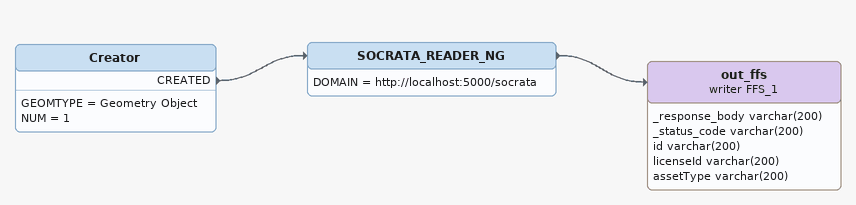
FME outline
Creator
    GEOMTYPE = Geometry Object
    NUM = 1
    CREATED -> SOCRATA_READER_NG
SOCRATA_READER_NG
    DOMAIN = http://localhost:5000/socrata
    -> out_ffs (writer FFS_1)
out_ffs (writer FFS_1)
    attributes: _response_body varchar(200), _status_code varchar(200), id varchar(200), licenseId varchar(200), assetType varchar(200)
